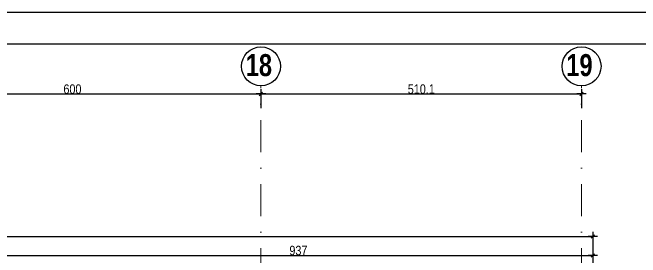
# Model space of a CAD drawing. Header units: millimetres. Extents: x 0 to 26881, y -27198 to -22998.
# Drawn here: x 22543 to 23542, y -23388 to -22998 of the extents above; entities that cross this region are included whole.
import ezdxf
from ezdxf.enums import TextEntityAlignment as Align

# ---------------------------------------------------------------- set-up
doc = ezdxf.new("R2010")
doc.units = ezdxf.units.MM
doc.linetypes.add('TIRETPTX2', pattern=[50.8, 25.4, -12.7, 0, -12.7])
for name, color, linetype in [('01-Cad  2', 1, 'Continuous'), ('01_cote_gen', 4, 'Continuous'), ('01_texte', 230, 'Continuous'), ('AA_COTES', 2, 'Continuous')]:
    doc.layers.add(name, color=color, linetype=linetype)
doc.layers.add('01_tram_axes', color=2, linetype='TIRETPTX2', lineweight=9)
doc.styles.add('impact', font='impact.ttf')
doc.styles.add('STYLE2', font='ARIALN.TTF')
doc.dimstyles.new('JB50', dxfattribs={"dimscale": 0.1, "dimtxt": 150, "dimasz": 15, "dimexe": 0.1, "dimexo": 0.1, "dimgap": 0.09, "dimtad": 1, "dimdec": 1, "dimdsep": 46, "dimtxsty": 'STYLE2', "dimblk1": 'BOND_G', "dimblk2": 'BOND_D', "dimsah": 1, "dimcen": 1.5, "dimdle": 0.01, "dimse1": 1, "dimse2": 1, "dimclrd": 4, "dimclre": 2, "dimclrt": 6, "dimazin": 2, "dimtfac": 2.333333, "dimtdec": 1, "dimtix": 1, "dimtmove": 2, "dimatfit": 3, "dimldrblk": 'BOND_G', "dimfxl": 1, "dimtolj": 1, "dimtzin": 0, "dimarcsym": 0})

# ---------------------------------------------------------------- blocks, each defined once
blk = doc.blocks.new('BOND_G')
at = {"layer": 'AA_COTES', "color": 0}
for p, q in [((0, -5), (0, 15)), ((5, 0), (-5, 0)), ((1.77, 1.77), (-1.77, -1.77))]:
    blk.add_line(p, q, dxfattribs=at)
blk = doc.blocks.new('BOND_D')
at = {"layer": 'AA_COTES', "color": 0}
for p, q in [((5, 0), (-5, 0)), ((-1.77, -1.77), (1.77, 1.77)), ((0, 5), (0, -15))]:
    blk.add_line(p, q, dxfattribs=at)
blk = doc.blocks.new('*D2525')
at = {"layer": '01_cote_gen', "color": 4, "lineweight": -2, "ltscale": 2, "transparency": 16777216}
blk.add_line((21311.72, -23354.38), (23464.72, -23354.38), dxfattribs=at)
at = {"layer": 'Defpoints', "color": 0, "ltscale": 2, "transparency": 16777216}
for p in [(23466.22, -23354.38), (23466.22, -23499.04), (21310.22, -23513.04)]:
    blk.add_point(p, dxfattribs=at)
at = {"layer": '01_cote_gen', "color": 4, "lineweight": -2, "ltscale": 2, "transparency": 16777216, "xscale": 1.5, "yscale": 1.5, "zscale": 1.5, "rotation": 180}
blk.add_blockref('BOND_G', (21310.22, -23354.38), dxfattribs=at)
at = {"layer": '01_cote_gen', "color": 4, "lineweight": -2, "ltscale": 2, "transparency": 16777216, "xscale": 1.5, "yscale": 1.5, "zscale": 1.5}
blk.add_blockref('BOND_D', (23466.22, -23354.38), dxfattribs=at)
at = {"layer": '01_cote_gen', "color": 6, "lineweight": 0, "ltscale": 2, "transparency": 16777216, "insert": (22388.22, -23346.72), "char_height": 15, "attachment_point": 5, "style": 'STYLE2'}
blk.add_mtext('\\A1;2156', dxfattribs=at)
blk = doc.blocks.new('*D2526')
at = {"layer": '01_cote_gen', "color": 4, "lineweight": -2, "ltscale": 2, "transparency": 16777216}
blk.add_line((22530.72, -23384.52), (23464.72, -23384.52), dxfattribs=at)
at = {"layer": 'Defpoints', "color": 0, "ltscale": 2, "transparency": 16777216}
for p in [(23466.22, -23384.52), (22529.22, -23542.44), (23466.22, -23542.44)]:
    blk.add_point(p, dxfattribs=at)
at = {"layer": '01_cote_gen', "color": 4, "lineweight": -2, "ltscale": 2, "transparency": 16777216, "xscale": 1.5, "yscale": 1.5, "zscale": 1.5, "rotation": 180}
blk.add_blockref('BOND_G', (22529.22, -23384.52), dxfattribs=at)
at = {"layer": '01_cote_gen', "color": 4, "lineweight": -2, "ltscale": 2, "transparency": 16777216, "xscale": 1.5, "yscale": 1.5, "zscale": 1.5}
blk.add_blockref('BOND_D', (23466.22, -23384.52), dxfattribs=at)
at = {"layer": '01_cote_gen', "color": 6, "lineweight": 0, "ltscale": 2, "transparency": 16777216, "insert": (22997.72, -23376.85), "char_height": 15, "attachment_point": 5, "style": 'STYLE2'}
blk.add_mtext('\\A1;937', dxfattribs=at)
blk = doc.blocks.new('*D2716')
at = {"layer": '01_cote_gen', "color": 4, "lineweight": -2, "ltscale": 0.1, "transparency": 16777216}
blk.add_line((22339.72, -23127.9), (22936.72, -23127.9), dxfattribs=at)
at = {"layer": 'Defpoints', "color": 0, "ltscale": 0.1, "transparency": 16777216}
for p in [(22338.22, -23127.9), (22938.22, -23127.9), (22938.22, -23127.9)]:
    blk.add_point(p, dxfattribs=at)
at = {"layer": '01_cote_gen', "color": 4, "lineweight": -2, "ltscale": 0.1, "transparency": 16777216, "xscale": 1.5, "yscale": 1.5, "zscale": 1.5, "rotation": 180}
blk.add_blockref('BOND_G', (22338.22, -23127.9), dxfattribs=at)
at = {"layer": '01_cote_gen', "color": 4, "lineweight": -2, "ltscale": 0.1, "transparency": 16777216, "xscale": 1.5, "yscale": 1.5, "zscale": 1.5}
blk.add_blockref('BOND_D', (22938.22, -23127.9), dxfattribs=at)
at = {"layer": '01_cote_gen', "color": 6, "ltscale": 0.1, "transparency": 16777216, "insert": (22638.22, -23120.24), "char_height": 15, "attachment_point": 5, "style": 'STYLE2'}
blk.add_mtext('\\A1;600', dxfattribs=at)
blk = doc.blocks.new('*D2717')
at = {"layer": '01_cote_gen', "color": 4, "lineweight": -2, "ltscale": 0.1, "transparency": 16777216}
blk.add_line((22939.72, -23127.9), (23446.8, -23127.9), dxfattribs=at)
at = {"layer": 'Defpoints', "color": 0, "ltscale": 0.1, "transparency": 16777216}
for p in [(22938.22, -23127.9), (23448.3, -23127.9), (23448.3, -23127.9)]:
    blk.add_point(p, dxfattribs=at)
at = {"layer": '01_cote_gen', "color": 4, "lineweight": -2, "ltscale": 0.1, "transparency": 16777216, "xscale": 1.5, "yscale": 1.5, "zscale": 1.5, "rotation": 180}
blk.add_blockref('BOND_G', (22938.22, -23127.9), dxfattribs=at)
at = {"layer": '01_cote_gen', "color": 4, "lineweight": -2, "ltscale": 0.1, "transparency": 16777216, "xscale": 1.5, "yscale": 1.5, "zscale": 1.5}
blk.add_blockref('BOND_D', (23448.3, -23127.9), dxfattribs=at)
at = {"layer": '01_cote_gen', "color": 6, "ltscale": 0.1, "transparency": 16777216, "insert": (23193.26, -23120.24), "char_height": 15, "attachment_point": 5, "style": 'STYLE2'}
blk.add_mtext('\\A1;510.1', dxfattribs=at)

msp = doc.modelspace()

# ---------------------------------------------------------------- linework, layer by layer
at = {"layer": '01-Cad  2'}
for p, q in [((26880.5, -22998.43), (19013.04, -22998.43)), ((26830.5, -23048.43), (19063.04, -23048.43))]:
    msp.add_line(p, q, dxfattribs=at)
at = {"layer": '01_texte'}
for centre in [(22938.22, -23083.85), (23448.22, -23083.85)]:
    msp.add_circle(centre, 30.98, dxfattribs=at)
at = {"layer": '01_tram_axes', "color": 253, "ltscale": 2}
for p, q in [((22938.22, -26474.69), (22938.22, -23114.83)), ((23448.3, -26474.69), (23448.3, -23114.83))]:
    msp.add_line(p, q, dxfattribs=at)

# ---------------------------------------------------------------- texts
at = {"layer": '01_texte', "style": 'impact'}
for s, p in [('18', (22934.88, -23081.97)), ('19', (23444.88, -23081.97))]:
    msp.add_text(s, height=35, dxfattribs=at).set_placement(p, align=Align.MIDDLE_CENTER)

# ---------------------------------------------------------------- dimensions: what is measured, and where the dimension line sits
at = {"layer": '01_cote_gen', "ltscale": 0.1}
for base, p1, p2, picture, middle in [((22938.22, -23127.9), (22338.22, -23127.9), (22938.22, -23127.9), '*D2716', (22638.22, -23120.24)), ((23448.3, -23127.9), (22938.22, -23127.9), (23448.3, -23127.9), '*D2717', (23193.26, -23120.24))]:
    dim = msp.add_linear_dim(base=base, p1=p1, p2=p2, dimstyle='JB50', dxfattribs=at)
    dim.commit()
    dim.dimension.update_dxf_attribs({"geometry": picture, "text_midpoint": middle})
at = {"layer": '01_cote_gen', "lineweight": 0, "ltscale": 2}
for base, p1, p2, picture, middle in [((23466.22, -23354.38), (21310.22, -23513.04), (23466.22, -23499.04), '*D2525', (22388.22, -23346.72)), ((23466.22, -23384.52), (22529.22, -23542.44), (23466.22, -23542.44), '*D2526', (22997.72, -23376.85))]:
    dim = msp.add_linear_dim(base=base, p1=p1, p2=p2, dimstyle='JB50', dxfattribs=at)
    dim.commit()
    dim.dimension.update_dxf_attribs({"geometry": picture, "text_midpoint": middle})

doc.saveas('drawing.dxf')
